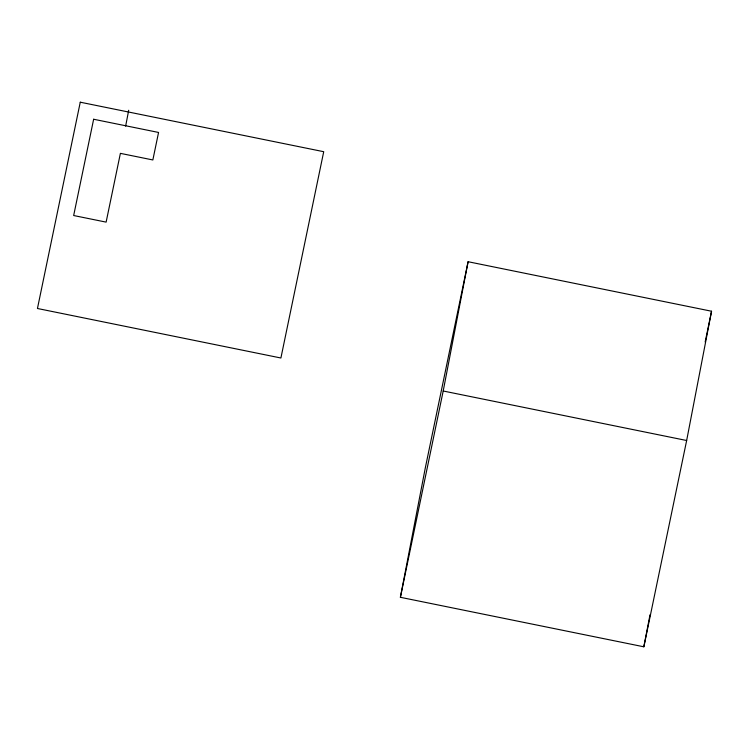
<?xml version="1.0" encoding="UTF-8"?>
<svg xmlns="http://www.w3.org/2000/svg" width="749" height="749" viewBox="0 0 749 749"><rect width="100%" height="100%" fill="white"/><g stroke="black" fill="none" stroke-linecap="round" stroke-linejoin="round"><path stroke-width="1.12" d="M125.635 126.141L128.697 110.262M400.387 597.299L425.282 468.022L468.097 261.719L711.55 311.228L686.655 440.506L643.84 646.799L400.387 597.299L443.202 390.997L468.097 261.719M643.84 646.799L650.01 614.77M705.165 342.003L711.55 311.228M443.202 390.997L686.655 440.506M80.265 102.201L37.45 308.494L280.903 358.003L323.718 151.701L80.265 102.201M93.644 119.25L73.664 215.525L106.124 222.125L120.392 153.358L152.852 159.958L158.563 132.451L93.644 119.25"/></g></svg>
